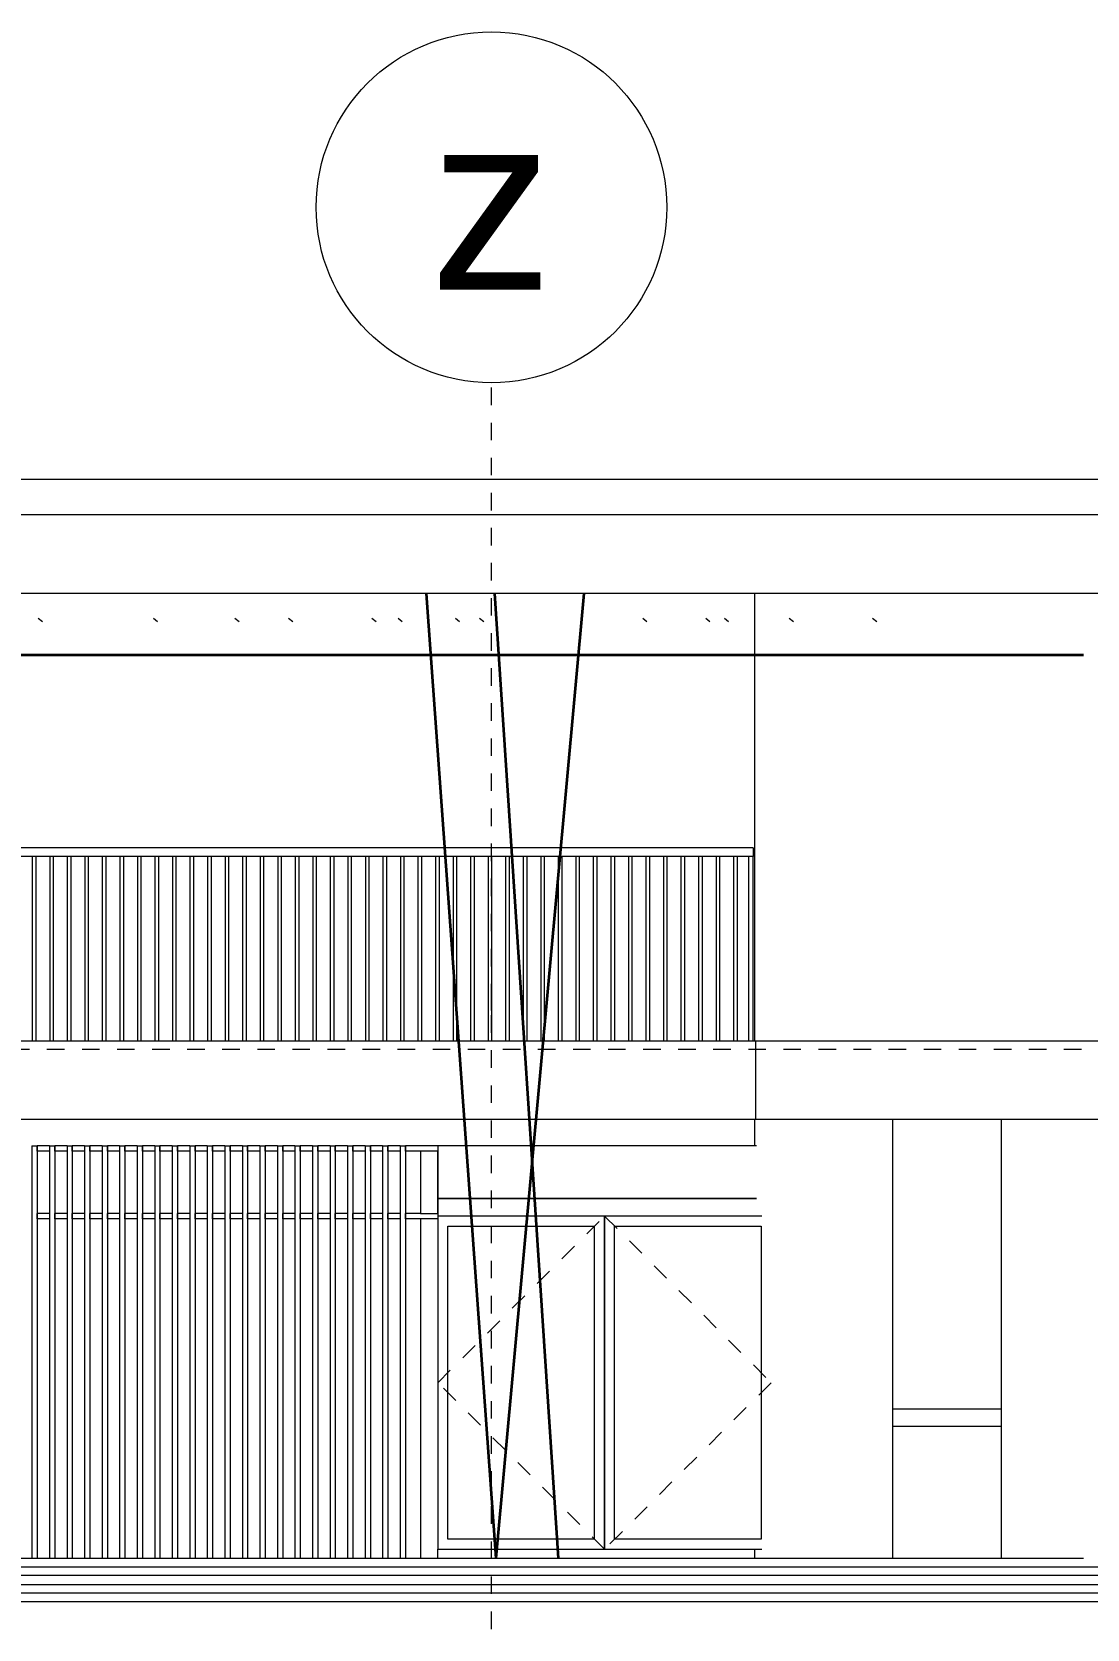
# Model space of a CAD drawing. Header units: metres. Extents: x 40 to 358, y -13 to 19.
# Drawn here: x 138.32 to 144.34, y -2.35 to 6.75 of the extents above; entities that cross this region are included whole.
import ezdxf

# ---------------------------------------------------------------- set-up
doc = ezdxf.new("R2010")
doc.units = ezdxf.units.M
for name, pattern in [('Dash', [0.012, 0.006, -0.006]), ('Eje', [0.015, 0.003, -0.003, 0.006, -0.003]), ('LíneaDeRejilla', [0.021, 0.012, -0.003, 0.003, -0.003])]:
    doc.linetypes.add(name, pattern=pattern)
for name, color, linetype, lineweight in [('A-BRND', 11, 'Continuous', 5), ('A-FLOR', 192, 'Continuous', 18), ('A-MURO', 113, 'Continuous', 9), ('A-PISO', 51, 'Continuous', 9), ('A-PUER', 31, 'Continuous', 5), ('A-PUER-MARC', 31, 'Continuous', 5), ('A-TEXT-NIVL', 51, 'Continuous', 5), ('A-VENT-CORT', 52, 'Continuous', 5), ('A-VENT-CORT-MARC', 51, 'Continuous', 5), ('S-COLS-SIMB', 171, 'Continuous', 35), ('S-REJI', 1, 'Continuous', 5), ('S-REJI-IDEN', 1, 'Continuous', 5), ('S-VIGA', 12, 'Continuous', 5)]:
    doc.layers.add(name, color=color, linetype=linetype, lineweight=lineweight)
doc.styles.add('Arial_1', font='arial.ttf', dxfattribs={"height": 1})

# ---------------------------------------------------------------- blocks, each defined once
blk = doc.blocks.new('Railing - 20-1440445-Fachada Norte- Acceso Principal')
at = {"layer": 'A-BRND'}
for p, q in [((72.0069, 1), (72.0069, 2.05)), ((72.0269, 1), (72.0269, 2.05))]:
    blk.add_line(p, q, dxfattribs=at)
blk = doc.blocks.new('Railing - 25-1014248-Fachada Norte- Acceso Principal')
at = {"layer": 'A-BRND'}
for p, q in [((72.0913, 1), (72.0913, 2.05)), ((72.1163, 1), (72.1163, 2.05))]:
    blk.add_line(p, q, dxfattribs=at)
blk = doc.blocks.new('Railing - Railing-1329717-Fachada Norte- Acceso Principal')
for name, p in [('Railing - 20-1440445-Fachada Norte- Acceso Principal', (-4, 0)), ('Railing - 20-1440445-Fachada Norte- Acceso Principal', (-3.9, 0)), ('Railing - 20-1440445-Fachada Norte- Acceso Principal', (-3.8, 0)), ('Railing - 20-1440445-Fachada Norte- Acceso Principal', (-3.7, 0)), ('Railing - 20-1440445-Fachada Norte- Acceso Principal', (-3.6, 0)), ('Railing - 20-1440445-Fachada Norte- Acceso Principal', (-3.5, 0)), ('Railing - 20-1440445-Fachada Norte- Acceso Principal', (-3.4, 0)), ('Railing - 20-1440445-Fachada Norte- Acceso Principal', (-3.3, 0)), ('Railing - 20-1440445-Fachada Norte- Acceso Principal', (-3.2, 0)), ('Railing - 20-1440445-Fachada Norte- Acceso Principal', (-3.1, 0)), ('Railing - 20-1440445-Fachada Norte- Acceso Principal', (-3, 0)), ('Railing - 20-1440445-Fachada Norte- Acceso Principal', (-2.9, 0)), ('Railing - 20-1440445-Fachada Norte- Acceso Principal', (-2.8, 0)), ('Railing - 20-1440445-Fachada Norte- Acceso Principal', (-2.7, 0)), ('Railing - 20-1440445-Fachada Norte- Acceso Principal', (-2.6, 0)), ('Railing - 20-1440445-Fachada Norte- Acceso Principal', (-2.5, 0)), ('Railing - 20-1440445-Fachada Norte- Acceso Principal', (-2.4, 0)), ('Railing - 20-1440445-Fachada Norte- Acceso Principal', (-2.3, 0)), ('Railing - 20-1440445-Fachada Norte- Acceso Principal', (-2.2, 0)), ('Railing - 20-1440445-Fachada Norte- Acceso Principal', (-2.1, 0)), ('Railing - 20-1440445-Fachada Norte- Acceso Principal', (-2, 0)), ('Railing - 20-1440445-Fachada Norte- Acceso Principal', (-1.9, 0)), ('Railing - 20-1440445-Fachada Norte- Acceso Principal', (-1.8, 0)), ('Railing - 20-1440445-Fachada Norte- Acceso Principal', (-1.7, 0)), ('Railing - 20-1440445-Fachada Norte- Acceso Principal', (-1.6, 0)), ('Railing - 20-1440445-Fachada Norte- Acceso Principal', (-1.5, 0)), ('Railing - 20-1440445-Fachada Norte- Acceso Principal', (-1.4, 0)), ('Railing - 20-1440445-Fachada Norte- Acceso Principal', (-1.3, 0)), ('Railing - 20-1440445-Fachada Norte- Acceso Principal', (-1.2, 0)), ('Railing - 20-1440445-Fachada Norte- Acceso Principal', (-1.1, 0)), ('Railing - 20-1440445-Fachada Norte- Acceso Principal', (-1, 0)), ('Railing - 20-1440445-Fachada Norte- Acceso Principal', (-0.9, 0)), ('Railing - 20-1440445-Fachada Norte- Acceso Principal', (-0.8, 0)), ('Railing - 20-1440445-Fachada Norte- Acceso Principal', (-0.7, 0)), ('Railing - 20-1440445-Fachada Norte- Acceso Principal', (-0.6, 0)), ('Railing - 20-1440445-Fachada Norte- Acceso Principal', (-0.5, 0)), ('Railing - 20-1440445-Fachada Norte- Acceso Principal', (-0.4, 0)), ('Railing - 20-1440445-Fachada Norte- Acceso Principal', (-0.3, 0)), ('Railing - 20-1440445-Fachada Norte- Acceso Principal', (-0.2, 0)), ('Railing - 20-1440445-Fachada Norte- Acceso Principal', (-0.1, 0)), ('Railing - 20-1440445-Fachada Norte- Acceso Principal', (0, 0)), ('Railing - 25-1014248-Fachada Norte- Acceso Principal', (0, 0))]:
    blk.add_blockref(name, p)
blk = doc.blocks.new('Top Rail Type - Top Rail_Internal_-1329734-Fachada Norte- Acceso Principal')
at = {"layer": 'A-BRND'}
for p, q in [((72.1163, 2.1), (55.9169, 2.1)), ((72.1163, 2.1), (72.1163, 2.05)), ((72.1163, 2.05), (55.9169, 2.05))]:
    blk.add_line(p, q, dxfattribs=at)
blk = doc.blocks.new('Panel de sistema - Vidrio-10-1439878-Fachada Norte- Acceso Principal')
at = {"layer": 'A-VENT-CORT'}
for p, q in [((70.3187, -0.015), (70.2187, -0.015)), ((70.2187, -0.015), (70.2187, -1.95)), ((70.3187, -1.95), (70.3187, -1.9))]:
    blk.add_line(p, q, dxfattribs=at)
blk = doc.blocks.new('Panel de sistema - Vidrio-10-1440429-Fachada Norte- Acceso Principal')
at = {"layer": 'A-VENT-CORT'}
for p, q in [((70.2187, 0.37), (70.2187, 0.015)), ((70.3187, 0.015), (70.3187, 0.37)), ((70.2187, 0.015), (70.3187, 0.015))]:
    blk.add_line(p, q, dxfattribs=at)
blk = doc.blocks.new('Montante rectangular - 30x30-1439888-Fachada Norte- Acceso Principal')
at = {"layer": 'A-VENT-CORT-MARC'}
for p, q in [((57.9337, -0.015), (57.9337, 0.015)), ((58.0037, 0.015), (57.9337, 0.015)), ((58.0037, 0.015), (58.0037, -0.015)), ((58.0037, -0.015), (57.9337, -0.015))]:
    blk.add_line(p, q, dxfattribs=at)
blk = doc.blocks.new('Montante rectangular - 30x30-1439876-Fachada Norte- Acceso Principal')
at = {"layer": 'A-VENT-CORT-MARC'}
for p, q in [((70.1337, -0.015), (70.1337, 0.015)), ((70.2187, 0.015), (70.1337, 0.015)), ((70.2187, -0.015), (70.1337, -0.015))]:
    blk.add_line(p, q, dxfattribs=at)
blk = doc.blocks.new('Montante rectangular - 30x30-1440428-Fachada Norte- Acceso Principal')
at = {"layer": 'A-VENT-CORT-MARC'}
for p, q in [((57.9037, 0.4), (57.9337, 0.4)), ((57.9037, 0.4), (57.9037, 0)), ((57.9337, 0.4), (57.9337, 0))]:
    blk.add_line(p, q, dxfattribs=at)
blk = doc.blocks.new('Montante rectangular - 30x30-1439872-Fachada Norte- Acceso Principal')
at = {"layer": 'A-VENT-CORT-MARC'}
for p, q in [((57.9037, 0), (57.9037, -1.95)), ((57.9337, 0), (57.9337, -1.95))]:
    blk.add_line(p, q, dxfattribs=at)
blk = doc.blocks.new('Montante rectangular - 30x30-1440109-Fachada Norte- Acceso Principal')
at = {"layer": 'A-VENT-CORT-MARC'}
for p, q in [((58.0337, 0.37), (58.0337, 0.4)), ((58.1037, 0.4), (58.0337, 0.4)), ((58.1037, 0.37), (58.0337, 0.37)), ((58.1037, 0.4), (58.1037, 0.37))]:
    blk.add_line(p, q, dxfattribs=at)
blk = doc.blocks.new('Montante rectangular - 30x30-1440110-Fachada Norte- Acceso Principal')
at = {"layer": 'A-VENT-CORT-MARC'}
for p, q in [((70.1337, 0.37), (70.1337, 0.4)), ((70.2187, 0.4), (70.1337, 0.4)), ((70.2187, 0.37), (70.1337, 0.37))]:
    blk.add_line(p, q, dxfattribs=at)
blk = doc.blocks.new('Montante rectangular - 30x30-1440111-Fachada Norte- Acceso Principal')
at = {"layer": 'A-VENT-CORT-MARC'}
for p, q in [((70.3187, 0.4), (70.2187, 0.4)), ((70.3187, 0.37), (70.2187, 0.37)), ((70.3187, 0.4), (70.3187, 0.37))]:
    blk.add_line(p, q, dxfattribs=at)
blk = doc.blocks.new('M_Door-Curtain-Wall-Double-Storefront - M_Door-Curtain-Wall-Double-Storefront-1504482-Fachada Norte- Acceso Principal')
at = {"layer": 'A-PUER', "linetype": 'Dash'}
for p, q in [((70.3187, -0.95), (71.2695, 0)), ((71.2695, 0), (72.2187, -0.95)), ((71.2695, -1.9), (70.3187, -0.95)), ((72.2187, -0.95), (71.2695, -1.9))]:
    blk.add_line(p, q, dxfattribs=at)
at = {"layer": 'A-PUER-MARC'}
for p, q in [((71.2679, 0), (70.3187, 0)), ((70.3187, 0), (70.3187, -1.9)), ((71.2679, -1.9), (71.2679, 0)), ((71.2695, 0), (71.2695, -1.9)), ((72.1663, 0), (71.2695, 0)), ((70.3758, -0.0571), (71.2107, -0.0571)), ((70.3758, -1.8429), (70.3758, -0.0571)), ((71.2107, -0.0571), (71.2107, -1.8429)), ((71.3266, -0.0571), (72.1615, -0.0571)), ((71.3266, -1.8429), (71.3266, -0.0571)), ((72.1615, -0.0571), (72.1615, -1.8429)), ((70.3187, -1.9), (71.2679, -1.9)), ((71.2107, -1.8429), (70.3758, -1.8429)), ((71.2695, -1.9), (72.1663, -1.9)), ((72.1615, -1.8429), (71.3266, -1.8429))]:
    blk.add_line(p, q, dxfattribs=at)
blk = doc.blocks.new('Panel de sistema - Vidrio-10-1504483-Fachada Norte- Acceso Principal')
at = {"layer": 'A-VENT-CORT'}
for p, q in [((72.1355, 0.1), (70.3187, 0.1)), ((70.3187, 0.1), (70.3187, 0))]:
    blk.add_line(p, q, dxfattribs=at)
blk = doc.blocks.new('Panel de sistema - Vidrio-10-1504484-Fachada Norte- Acceso Principal')
at = {"layer": 'A-VENT-CORT'}
for p, q in [((72.1355, 0.4), (70.3187, 0.4)), ((70.3187, 0.37), (70.3187, 0.1)), ((70.3187, 0.1), (72.1355, 0.1))]:
    blk.add_line(p, q, dxfattribs=at)
blk = doc.blocks.new('Grid - 4mm-563819-Fachada Norte- Acceso Principal')
at = {"layer": 'S-REJI-IDEN'}
blk.add_circle((48.3419, 5.7517), 1, dxfattribs=at)

msp = doc.modelspace()

# ---------------------------------------------------------------- linework, layer by layer
at = {"layer": 'A-FLOR'}
for p, q in [((163.3188, -2.05), (122.2193, -2.05)), ((122.2193, -2.1), (163.3188, -2.1))]:
    msp.add_line(p, q, dxfattribs=at)
at = {"layer": 'A-MURO'}
for p, q in [((153.5466, 4.2), (122.208, 4.2)), ((142.441, 3.55), (142.441, 1)), ((142.4428, 0.4), (142.4428, 0.55)), ((143.2268, 0.55), (143.2268, -1.95)), ((143.8464, 0.55), (143.8464, -1.95)), ((142.4428, -1.95), (142.4428, -1.9))]:
    msp.add_line(p, q, dxfattribs=at)
at = {"layer": 'A-PISO'}
for p, q in [((118.583, 4), (157.5985, 4)), ((157.7705, 3.55), (118.583, 3.55)), ((117.783, 1), (157.7705, 1)), ((142.4464, 1), (142.4464, 0.55)), ((157.7705, 0.55), (117.783, 0.55)), ((143.2268, -1.1), (143.8464, -1.1)), ((143.8464, -1.2), (143.2268, -1.2)), ((122.2195, -2), (163.3188, -2)), ((126.233, -1.95), (144.3158, -1.95)), ((163.3188, -2.15), (122.2195, -2.15)), ((163.3188, -2.2), (121.2309, -2.2))]:
    msp.add_line(p, q, dxfattribs=at)
at = {"layer": 'A-TEXT-NIVL', "linetype": 'Eje'}
for p, q in [((115.3242, 4), (161.5562, 4)), ((114.757, 1), (161.5562, 1)), ((153.5053, 0.95), (114.757, 0.95)), ((114.757, -2), (161.5562, -2)), ((153.5053, -2.05), (114.757, -2.05))]:
    msp.add_line(p, q, dxfattribs=at)
at = {"layer": 'S-COLS-SIMB'}
for p, q in [((140.9676, -1.95), (140.5707, 3.55)), ((141.3226, -1.95), (140.9598, 3.55)), ((140.9676, -1.95), (141.4694, 3.55))]:
    msp.add_line(p, q, dxfattribs=at)
at = {"layer": 'S-REJI', "linetype": 'LíneaDeRejilla'}
for p, q in [((140.9403, 1.2238), (140.9403, 4.7517)), ((140.9403, 1.173), (140.9403, 1.2238)), ((140.9403, -2.3548), (140.9403, 1.173))]:
    msp.add_line(p, q, dxfattribs=at)
at = {"layer": 'S-VIGA', "lineweight": 18}
for p, q in [((138.3556, 3.41), (138.3794, 3.39)), ((139.0124, 3.41), (139.0357, 3.39)), ((139.4775, 3.41), (139.5008, 3.39)), ((139.7832, 3.41), (139.807, 3.39)), ((140.259, 3.41), (140.2828, 3.39)), ((140.4078, 3.41), (140.431, 3.39)), ((140.7349, 3.41), (140.7587, 3.39)), ((140.8729, 3.41), (140.8962, 3.39)), ((141.8032, 3.41), (141.8264, 3.39)), ((142.1625, 3.41), (142.1863, 3.39)), ((142.2683, 3.41), (142.2916, 3.39)), ((142.6384, 3.41), (142.6622, 3.39)), ((143.1142, 3.41), (143.138, 3.39))]:
    msp.add_line(p, q, dxfattribs=at)
at = {"layer": 'S-VIGA', "lineweight": 35}
msp.add_line((126.233, 3.2), (144.3158, 3.2), dxfattribs=at)

# ---------------------------------------------------------------- block references
at = {"layer": 'A-BRND'}
for name in ['Top Rail Type - Top Rail_Internal_-1329734-Fachada Norte- Acceso Principal', 'Railing - Railing-1329717-Fachada Norte- Acceso Principal']:
    msp.add_blockref(name, (70.3161, 0), dxfattribs=at)
at = {"layer": 'A-PUER'}
msp.add_blockref('M_Door-Curtain-Wall-Double-Storefront - M_Door-Curtain-Wall-Double-Storefront-1504482-Fachada Norte- Acceso Principal', (70.3161, 0), dxfattribs=at)
at = {"layer": 'A-VENT-CORT'}
for name in ['Panel de sistema - Vidrio-10-1440429-Fachada Norte- Acceso Principal', 'Panel de sistema - Vidrio-10-1504484-Fachada Norte- Acceso Principal', 'Panel de sistema - Vidrio-10-1504483-Fachada Norte- Acceso Principal', 'Panel de sistema - Vidrio-10-1439878-Fachada Norte- Acceso Principal']:
    msp.add_blockref(name, (70.3161, 0), dxfattribs=at)
at = {"layer": 'A-VENT-CORT-MARC'}
for name, p in [('Montante rectangular - 30x30-1440428-Fachada Norte- Acceso Principal', (80.4161, 0)), ('Montante rectangular - 30x30-1440109-Fachada Norte- Acceso Principal', (80.3161, 0)), ('Montante rectangular - 30x30-1440428-Fachada Norte- Acceso Principal', (80.5161, 0)), ('Montante rectangular - 30x30-1440109-Fachada Norte- Acceso Principal', (80.4161, 0)), ('Montante rectangular - 30x30-1440428-Fachada Norte- Acceso Principal', (80.6161, 0)), ('Montante rectangular - 30x30-1440109-Fachada Norte- Acceso Principal', (80.5161, 0)), ('Montante rectangular - 30x30-1440428-Fachada Norte- Acceso Principal', (80.7161, 0)), ('Montante rectangular - 30x30-1440109-Fachada Norte- Acceso Principal', (80.6161, 0)), ('Montante rectangular - 30x30-1440428-Fachada Norte- Acceso Principal', (80.8161, 0)), ('Montante rectangular - 30x30-1440109-Fachada Norte- Acceso Principal', (80.7161, 0)), ('Montante rectangular - 30x30-1440428-Fachada Norte- Acceso Principal', (80.9161, 0)), ('Montante rectangular - 30x30-1440109-Fachada Norte- Acceso Principal', (80.8161, 0)), ('Montante rectangular - 30x30-1440428-Fachada Norte- Acceso Principal', (81.0161, 0)), ('Montante rectangular - 30x30-1440109-Fachada Norte- Acceso Principal', (80.9161, 0)), ('Montante rectangular - 30x30-1440428-Fachada Norte- Acceso Principal', (81.1161, 0)), ('Montante rectangular - 30x30-1440109-Fachada Norte- Acceso Principal', (81.0161, 0)), ('Montante rectangular - 30x30-1440428-Fachada Norte- Acceso Principal', (81.2161, 0)), ('Montante rectangular - 30x30-1440109-Fachada Norte- Acceso Principal', (81.1161, 0)), ('Montante rectangular - 30x30-1440428-Fachada Norte- Acceso Principal', (81.3161, 0)), ('Montante rectangular - 30x30-1440109-Fachada Norte- Acceso Principal', (81.2161, 0)), ('Montante rectangular - 30x30-1440428-Fachada Norte- Acceso Principal', (81.4161, 0)), ('Montante rectangular - 30x30-1440109-Fachada Norte- Acceso Principal', (81.3161, 0)), ('Montante rectangular - 30x30-1440428-Fachada Norte- Acceso Principal', (81.5161, 0)), ('Montante rectangular - 30x30-1440109-Fachada Norte- Acceso Principal', (81.4161, 0)), ('Montante rectangular - 30x30-1440428-Fachada Norte- Acceso Principal', (81.6161, 0)), ('Montante rectangular - 30x30-1440109-Fachada Norte- Acceso Principal', (81.5161, 0)), ('Montante rectangular - 30x30-1440428-Fachada Norte- Acceso Principal', (81.7161, 0)), ('Montante rectangular - 30x30-1440109-Fachada Norte- Acceso Principal', (81.6161, 0)), ('Montante rectangular - 30x30-1440428-Fachada Norte- Acceso Principal', (81.8161, 0)), ('Montante rectangular - 30x30-1440109-Fachada Norte- Acceso Principal', (81.7161, 0)), ('Montante rectangular - 30x30-1440428-Fachada Norte- Acceso Principal', (81.9161, 0)), ('Montante rectangular - 30x30-1440109-Fachada Norte- Acceso Principal', (81.8161, 0)), ('Montante rectangular - 30x30-1440428-Fachada Norte- Acceso Principal', (82.0161, 0)), ('Montante rectangular - 30x30-1440109-Fachada Norte- Acceso Principal', (81.9161, 0)), ('Montante rectangular - 30x30-1440428-Fachada Norte- Acceso Principal', (82.1161, 0)), ('Montante rectangular - 30x30-1440109-Fachada Norte- Acceso Principal', (82.0161, 0)), ('Montante rectangular - 30x30-1440428-Fachada Norte- Acceso Principal', (82.2161, 0)), ('Montante rectangular - 30x30-1440109-Fachada Norte- Acceso Principal', (82.1161, 0)), ('Montante rectangular - 30x30-1440428-Fachada Norte- Acceso Principal', (82.3161, 0)), ('Montante rectangular - 30x30-1440109-Fachada Norte- Acceso Principal', (82.2161, 0)), ('Montante rectangular - 30x30-1440428-Fachada Norte- Acceso Principal', (82.4161, 0)), ('Montante rectangular - 30x30-1440109-Fachada Norte- Acceso Principal', (82.3161, 0)), ('Montante rectangular - 30x30-1440428-Fachada Norte- Acceso Principal', (82.5161, 0)), ('Montante rectangular - 30x30-1440110-Fachada Norte- Acceso Principal', (70.3161, 0)), ('Montante rectangular - 30x30-1440111-Fachada Norte- Acceso Principal', (70.3161, 0)), ('Montante rectangular - 30x30-1439872-Fachada Norte- Acceso Principal', (80.4161, 0)), ('Montante rectangular - 30x30-1439888-Fachada Norte- Acceso Principal', (80.4161, 0)), ('Montante rectangular - 30x30-1439872-Fachada Norte- Acceso Principal', (80.5161, 0)), ('Montante rectangular - 30x30-1439888-Fachada Norte- Acceso Principal', (80.5161, 0)), ('Montante rectangular - 30x30-1439872-Fachada Norte- Acceso Principal', (80.6161, 0)), ('Montante rectangular - 30x30-1439888-Fachada Norte- Acceso Principal', (80.6161, 0)), ('Montante rectangular - 30x30-1439872-Fachada Norte- Acceso Principal', (80.7161, 0)), ('Montante rectangular - 30x30-1439888-Fachada Norte- Acceso Principal', (80.7161, 0)), ('Montante rectangular - 30x30-1439872-Fachada Norte- Acceso Principal', (80.8161, 0)), ('Montante rectangular - 30x30-1439888-Fachada Norte- Acceso Principal', (80.8161, 0)), ('Montante rectangular - 30x30-1439872-Fachada Norte- Acceso Principal', (80.9161, 0)), ('Montante rectangular - 30x30-1439888-Fachada Norte- Acceso Principal', (80.9161, 0)), ('Montante rectangular - 30x30-1439872-Fachada Norte- Acceso Principal', (81.0161, 0)), ('Montante rectangular - 30x30-1439888-Fachada Norte- Acceso Principal', (81.0161, 0)), ('Montante rectangular - 30x30-1439872-Fachada Norte- Acceso Principal', (81.1161, 0)), ('Montante rectangular - 30x30-1439888-Fachada Norte- Acceso Principal', (81.1161, 0)), ('Montante rectangular - 30x30-1439872-Fachada Norte- Acceso Principal', (81.2161, 0)), ('Montante rectangular - 30x30-1439888-Fachada Norte- Acceso Principal', (81.2161, 0)), ('Montante rectangular - 30x30-1439872-Fachada Norte- Acceso Principal', (81.3161, 0)), ('Montante rectangular - 30x30-1439888-Fachada Norte- Acceso Principal', (81.3161, 0)), ('Montante rectangular - 30x30-1439872-Fachada Norte- Acceso Principal', (81.4161, 0)), ('Montante rectangular - 30x30-1439888-Fachada Norte- Acceso Principal', (81.4161, 0)), ('Montante rectangular - 30x30-1439872-Fachada Norte- Acceso Principal', (81.5161, 0)), ('Montante rectangular - 30x30-1439888-Fachada Norte- Acceso Principal', (81.5161, 0)), ('Montante rectangular - 30x30-1439872-Fachada Norte- Acceso Principal', (81.6161, 0)), ('Montante rectangular - 30x30-1439888-Fachada Norte- Acceso Principal', (81.6161, 0)), ('Montante rectangular - 30x30-1439872-Fachada Norte- Acceso Principal', (81.7161, 0)), ('Montante rectangular - 30x30-1439888-Fachada Norte- Acceso Principal', (81.7161, 0)), ('Montante rectangular - 30x30-1439872-Fachada Norte- Acceso Principal', (81.8161, 0)), ('Montante rectangular - 30x30-1439888-Fachada Norte- Acceso Principal', (81.8161, 0)), ('Montante rectangular - 30x30-1439872-Fachada Norte- Acceso Principal', (81.9161, 0)), ('Montante rectangular - 30x30-1439888-Fachada Norte- Acceso Principal', (81.9161, 0)), ('Montante rectangular - 30x30-1439872-Fachada Norte- Acceso Principal', (82.0161, 0)), ('Montante rectangular - 30x30-1439888-Fachada Norte- Acceso Principal', (82.0161, 0)), ('Montante rectangular - 30x30-1439872-Fachada Norte- Acceso Principal', (82.1161, 0)), ('Montante rectangular - 30x30-1439888-Fachada Norte- Acceso Principal', (82.1161, 0)), ('Montante rectangular - 30x30-1439872-Fachada Norte- Acceso Principal', (82.2161, 0)), ('Montante rectangular - 30x30-1439888-Fachada Norte- Acceso Principal', (82.2161, 0)), ('Montante rectangular - 30x30-1439872-Fachada Norte- Acceso Principal', (82.3161, 0)), ('Montante rectangular - 30x30-1439888-Fachada Norte- Acceso Principal', (82.3161, 0)), ('Montante rectangular - 30x30-1439872-Fachada Norte- Acceso Principal', (82.4161, 0)), ('Montante rectangular - 30x30-1439888-Fachada Norte- Acceso Principal', (82.4161, 0)), ('Montante rectangular - 30x30-1439872-Fachada Norte- Acceso Principal', (82.5161, 0)), ('Montante rectangular - 30x30-1439876-Fachada Norte- Acceso Principal', (70.3161, 0))]:
    msp.add_blockref(name, p, dxfattribs=at)
at = {"layer": 'S-REJI-IDEN'}
msp.add_blockref('Grid - 4mm-563819-Fachada Norte- Acceso Principal', (92.5984, 0), dxfattribs=at)

# ---------------------------------------------------------------- texts
at = {"layer": 'S-REJI-IDEN', "insert": (140.94, 6.2822), "char_height": 1, "width": 0.832497, "attachment_point": 2, "line_spacing_factor": 0.941778, "style": 'Arial_1'}
msp.add_mtext('z', dxfattribs=at)

doc.saveas('drawing.dxf')
